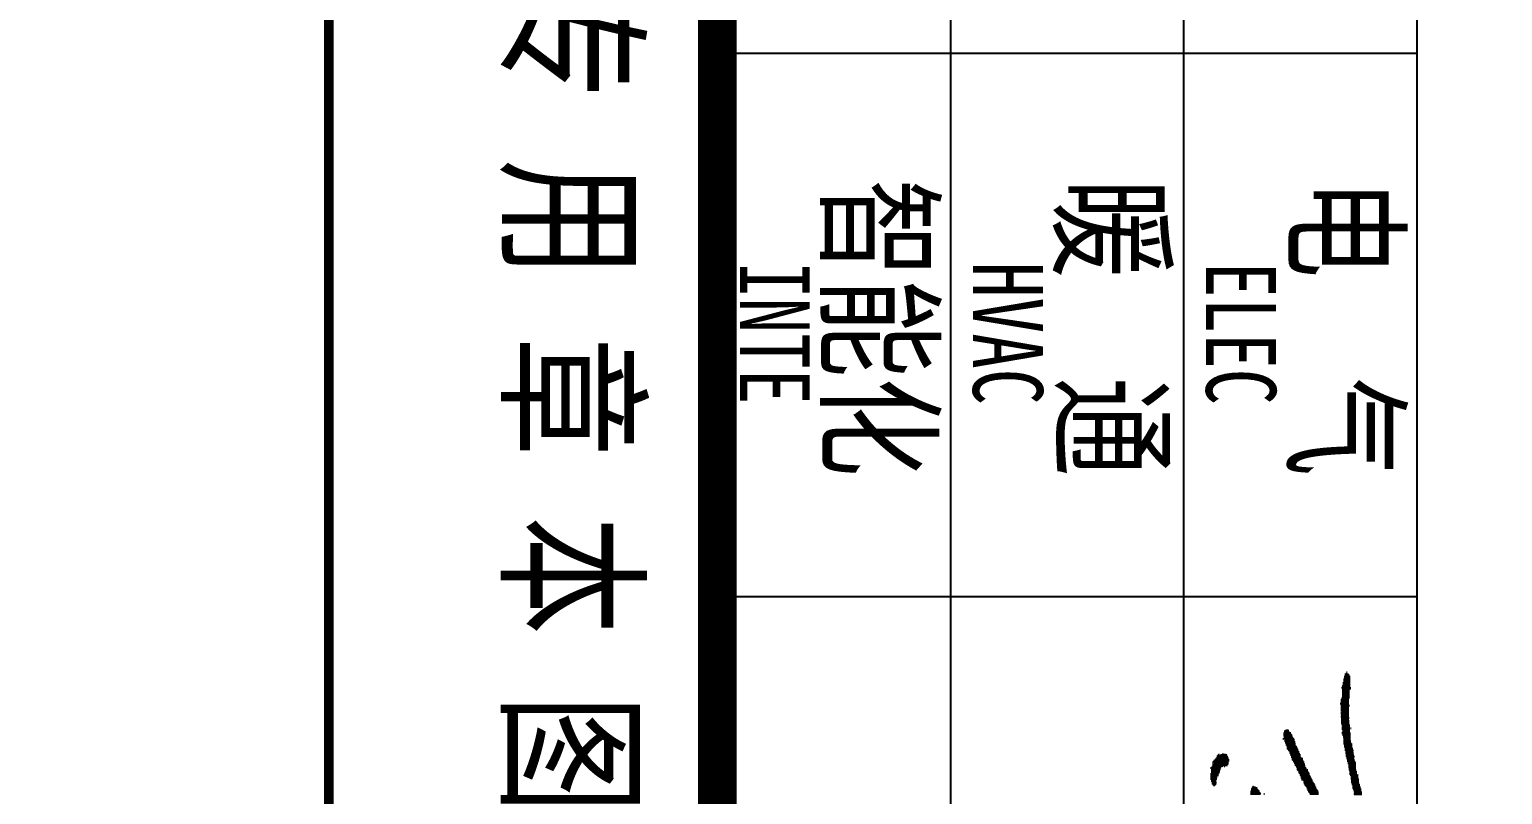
# Model space of a CAD drawing. Extents: x 1738711 to 2346805, y 1189731 to 2516152.
# Drawn here: x 1933242 to 1934379, y 1219104 to 1219695 of the extents above; entities that cross this region are included whole.
import ezdxf
from ezdxf.enums import TextEntityAlignment as Align

# ---------------------------------------------------------------- set-up
doc = ezdxf.new("R2010")
doc.units = 0
doc.header["$LTSCALE"] = 1000
doc.header["$MEASUREMENT"] = 0
doc.layers.add('TK', color=4, linetype='Continuous')
doc.layers.add('签名', color=2, linetype='Continuous')
doc.styles.add('宋体', font='SIMSUN.TTF', dxfattribs={"width": 0.75})

# ---------------------------------------------------------------- blocks, each defined once
blk = doc.blocks.new('hjashrtahreahe')
at = {"layer": 'TK', "color": 7}
for p, q in [((76600, 2800), (83100, 2800)), ((79850, 2800), (79850, 1000)), ((81250.3, 2800), (81250.3, 1000)), ((76600, 2200), (83100, 2200)), ((76600, 1600), (83100, 1600)), ((76600, 1000), (83100, 1000))]:
    blk.add_line(p, q, dxfattribs=at)
at = {"layer": 'TK', "color": 7, "const_width": 25}
for points in [[(0, 59400), (84100, 59400), (84100, 0), (0, 0)], [(76600, 3550), (83100, 3550), (83100, 1000), (76600, 1000)]]:
    blk.add_lwpolyline(points, close=True, dxfattribs=at)
at = {"layer": 'TK', "color": 3, "const_width": 100}
blk.add_lwpolyline([(2500, 1000), (2500, 58400), (83100, 58400), (83100, 1000)], close=True, dxfattribs=at)
at = {"layer": 'TK', "color": 7, "const_width": 25}
blk.add_lwpolyline([(76600, 1000), (83100, 1000)], dxfattribs=at)
at = {"style": '宋体', "width": 0.75}
blk.add_text('未 盖 出 图 及 执 业 专 用 章 本 图 无 效', height=300, dxfattribs=at).set_placement((76442, 475.4))
at = {"layer": 'TK', "color": 7, "style": '宋体', "width": 0.75}
for s, height, p in [('电  气', 250, (80173, 2491.3)), ('ELEC', 180, (80387.1, 2258.2)), ('暖  通', 250, (80173, 1891.3)), ('HVAC', 180, (80387.1, 1658.2)), ('智能化', 250, (80173, 1291.3)), ('INTE', 180, (80387.1, 1058.2))]:
    blk.add_text(s, height=height, dxfattribs=at).set_placement(p)
at = {"layer": 'TK', "style": '宋体', "width": 0.75}
for tag, height, p in [('项目负责人', 350, (6002.9, 57088.7)), ('专业负责人', 350, (6002.9, 56223.7)), ('设计人', 350, (6002.9, 55419.4)), ('版号1', 250, (77303.9, 22193.4)), ('时间1', 250, (82405.3, 22193.4)), ('版号2', 250, (77303.9, 21593.4)), ('时间2', 250, (82405.3, 21593.4)), ('版号3', 250, (77303.9, 20993.4)), ('时间3', 250, (82405.3, 20993.4)), ('建筑会签', 0.0001, (78977.9, 2403.2)), ('电气会签', 0.0001, (82127.9, 2403.2)), ('结构会签', 0.0001, (78977.9, 1803.2)), ('暖通会签', 0.0001, (82127.9, 1803.2)), ('给排水会签', 0.0001, (78977.9, 1249.5)), ('智能化会签', 0.0001, (82127.9, 1249.5))]:
    blk.add_attdef(tag, text='', height=height, dxfattribs=at).set_placement(p, align=Align.CENTER)
for tag, p in [('合作设计单位', (80815.9, 48985.9)), ('版号说明1', (79853.9, 22318.2)), ('版号说明2', (79853.9, 21718.2)), ('版号说明3', (79853.9, 21118.2)), ('浙江绿储科技有限公司', (80545.2, 16035.9)), ('百兆瓦级集中式熔盐储能关键', (80545.2, 14953.2)), ('设备研发及制造基地项目', (80545.2, 14603.3)), ('1#研发楼', (80545.2, 13635.9)), ('图名', (80545.2, 12435.9)), ('工程编号', (78977.9, 11460.9)), ('子项编号', (82127.9, 11460.9)), ('建筑', (78977.9, 10710.9)), ('图号', (82127.9, 10710.9)), ('施工图', (78977.9, 9960.9)), ('2023.03', (82127.9, 9960.9)), ('审定', (79352.9, 8460.9)), ('审核', (79352.9, 7710.9)), ('工程负责', (79352.9, 6960.9)), ('专业负责', (79352.9, 6210.9)), ('设计', (79352.9, 5460.9)), ('制图', (79352.9, 4710.9)), ('校对', (79352.9, 3960.9))]:
    blk.add_attdef(tag, text='', height=250, dxfattribs=at).set_placement(p, align=Align.MIDDLE_CENTER)
blk = doc.blocks.new('A$C579C72A4')
for p, q in [((357.4, 513.3), (357.4, 511.2)), ((363.8, 513.3), (363.6, 487.6)), ((366, 513.3), (365.8, 487.6)), ((368.1, 513.2), (367.9, 487.6)), ((370.2, 513.2), (370.1, 487.6)), ((372.4, 515.4), (372.2, 489.7)), ((374.5, 515.3), (374.3, 489.7)), ((376.7, 515.3), (376.5, 489.7)), ((378.8, 515.3), (378.6, 489.7)), ((380.9, 515.3), (380.8, 489.6)), ((383.1, 515.3), (382.9, 489.6)), ((385.2, 515.3), (385.1, 491.7)), ((387.4, 517.4), (387.2, 491.7)), ((389.5, 517.4), (389.3, 491.7)), ((391.7, 519.5), (391.5, 493.8)), ((393.8, 519.5), (393.6, 493.8)), ((395.9, 519.5), (395.8, 493.8)), ((398.1, 519.4), (397.9, 495.9)), ((400.2, 521.6), (400.1, 495.9)), ((402.4, 521.6), (402.2, 493.8)), ((404.5, 521.5), (404.3, 495.9)), ((406.7, 523.7), (406.5, 495.9)), ((408.8, 521.5), (408.6, 498)), ((410.9, 521.5), (410.8, 498)), ((413.1, 523.6), (412.9, 498)), ((415.2, 523.6), (415.1, 500.1)), ((417.4, 525.7), (417.2, 500.1)), ((419.5, 523.6), (419.3, 500)), ((421.6, 523.6), (421.5, 497.9)), ((423.8, 525.7), (423.6, 500)), ((0, 475.3), (0, 473.1)), ((4.3, 475.2), (4.3, 471)), ((6.5, 479.5), (6.4, 466.7)), ((8.6, 481.6), (8.5, 468.8)), ((10.8, 481.6), (10.6, 466.6)), ((12.9, 483.7), (12.8, 466.6)), ((15.1, 485.9), (14.9, 464.5)), ((17.2, 485.8), (17.1, 466.6)), ((19.3, 485.8), (19.2, 464.4)), ((21.5, 485.8), (21.3, 464.4)), ((23.6, 485.8), (23.4, 462.3)), ((25.8, 485.8), (25.6, 462.3)), ((27.9, 485.8), (27.7, 464.4)), ((30, 485.7), (29.9, 462.2)), ((32.2, 485.7), (32, 462.2)), ((34.3, 485.7), (34.1, 462.2)), ((36.4, 485.7), (36.3, 460)), ((38.6, 485.7), (38.4, 462.2)), ((40.7, 485.7), (40.5, 460)), ((42.8, 483.5), (42.7, 460)), ((45, 485.6), (44.8, 460)), ((47.1, 485.6), (46.9, 457.8)), ((49.3, 485.6), (49.1, 457.8)), ((51.4, 485.6), (51.2, 457.8)), ((53.6, 487.7), (53.3, 455.6)), ((55.7, 487.7), (55.5, 457.8)), ((57.8, 485.5), (57.6, 457.7)), ((60, 483.4), (59.8, 457.7)), ((62.1, 483.4), (61.9, 457.7)), ((64.2, 483.4), (64, 457.7)), ((66.4, 481.2), (66.2, 459.8)), ((68.5, 483.3), (68.3, 459.8)), ((70.6, 483.3), (70.5, 457.7)), ((72.8, 483.3), (72.6, 457.6)), ((74.9, 483.3), (74.7, 457.6)), ((77.1, 483.3), (76.9, 457.6)), ((79.2, 483.3), (79, 459.7)), ((81.3, 483.2), (81.2, 459.7)), ((83.5, 481.1), (83.3, 457.6)), ((85.6, 483.2), (85.4, 457.5)), ((87.7, 483.2), (87.6, 457.5)), ((89.9, 481), (89.7, 455.4)), ((92, 481), (91.8, 455.4)), ((94.1, 481), (94, 455.3)), ((96.3, 481), (96.1, 453.2)), ((98.4, 481), (98.2, 455.3)), ((100.6, 481), (100.4, 453.2)), ((102.7, 480.9), (102.5, 453.1)), ((104.8, 480.9), (104.6, 453.1)), ((107, 480.9), (106.8, 453.1)), ((109.1, 480.9), (108.9, 451)), ((111.3, 480.9), (111.1, 453.1)), ((113.4, 480.9), (113.2, 453.1)), ((115.5, 483), (115.3, 453.1)), ((117.7, 480.8), (117.5, 455.2)), ((119.8, 480.8), (119.6, 453)), ((121.9, 480.8), (121.8, 455.1)), ((124.1, 480.8), (123.9, 453)), ((126.2, 480.8), (126, 455.1)), ((128.4, 480.8), (128.2, 453)), ((130.5, 480.7), (130.3, 452.9)), ((132.6, 480.7), (132.4, 452.9)), ((134.8, 480.7), (134.6, 455.1)), ((136.9, 480.7), (136.7, 455)), ((139.1, 480.7), (138.9, 455)), ((141.2, 480.7), (141, 452.9)), ((143.3, 478.5), (143.1, 452.9)), ((145.5, 478.5), (145.3, 455)), ((147.6, 480.6), (147.4, 455)), ((149.7, 480.6), (149.6, 454.9)), ((151.9, 480.6), (151.7, 454.9)), ((154, 480.6), (153.8, 452.8)), ((156.2, 480.6), (156, 454.9)), ((158.3, 482.7), (158.1, 454.9)), ((160.4, 480.5), (160.3, 454.9)), ((162.6, 480.5), (162.4, 454.9)), ((164.7, 480.5), (164.5, 457)), ((166.9, 480.5), (166.7, 454.8)), ((169, 482.6), (168.8, 454.8)), ((171.1, 482.6), (170.9, 454.8)), ((173.3, 482.6), (173.1, 454.8)), ((175.4, 482.6), (175.2, 454.8)), ((177.6, 482.5), (177.4, 454.7)), ((179.7, 482.5), (179.5, 456.9)), ((181.8, 482.5), (181.7, 456.9)), ((184, 484.6), (183.8, 456.8)), ((186.1, 482.5), (185.9, 459)), ((188.3, 482.5), (188.1, 458.9)), ((190.4, 484.6), (190.2, 458.9)), ((192.5, 484.6), (192.3, 456.8)), ((194.7, 484.6), (194.5, 458.9)), ((194.7, 488.8), (194.7, 486.7)), ((196.8, 484.5), (196.6, 456.7)), ((199, 484.5), (198.8, 458.9)), ((201.1, 484.5), (200.9, 458.9)), ((203.2, 484.5), (203.1, 458.8)), ((205.4, 482.3), (205.2, 458.8)), ((207.5, 482.3), (207.3, 458.8)), ((209.7, 484.5), (209.4, 456.7)), ((211.8, 486.6), (211.6, 456.6)), ((213.9, 486.6), (213.7, 458.8)), ((216.1, 486.5), (215.9, 458.7)), ((218.2, 486.5), (218, 458.7)), ((220.3, 484.4), (220.2, 460.9)), ((222.5, 484.4), (222.3, 460.8)), ((224.6, 486.5), (224.4, 460.8)), ((226.8, 484.3), (226.6, 462.9)), ((228.9, 484.3), (228.7, 462.9)), ((231, 486.4), (230.9, 462.9)), ((233.2, 486.4), (233, 462.9)), ((235.3, 486.4), (235.2, 462.9)), ((237.5, 486.4), (237.3, 465)), ((239.6, 488.5), (239.4, 462.9)), ((241.8, 488.5), (241.6, 462.8)), ((243.9, 488.5), (243.7, 462.8)), ((246, 488.5), (245.9, 464.9)), ((248.2, 490.6), (248, 462.8)), ((250.3, 492.7), (250.1, 464.9)), ((252.5, 492.7), (252.3, 464.9)), ((254.6, 492.7), (254.4, 464.9)), ((256.8, 492.7), (256.6, 464.9)), ((258.9, 492.7), (258.7, 464.9)), ((261, 492.6), (260.8, 467)), ((263.2, 492.6), (263, 467)), ((265.3, 494.7), (265.1, 466.9)), ((267.5, 494.7), (267.3, 466.9)), ((269.6, 494.7), (269.4, 466.9)), ((271.8, 496.8), (271.6, 469)), ((273.9, 494.7), (273.7, 469)), ((276, 494.7), (275.8, 469)), ((278.2, 494.7), (278, 471.1)), ((280.3, 496.8), (280.1, 469)), ((282.4, 496.8), (282.3, 471.1)), ((284.6, 496.7), (284.4, 471.1)), ((286.7, 496.7), (286.5, 471.1)), ((288.9, 498.9), (288.7, 471.1)), ((291, 498.8), (290.8, 471)), ((293.2, 501), (293, 473.2)), ((295.3, 498.8), (295.1, 473.1)), ((297.4, 498.8), (297.2, 473.1)), ((299.6, 498.8), (299.4, 473.1)), ((301.7, 498.8), (301.5, 475.2)), ((303.9, 500.9), (303.7, 475.2)), ((306, 500.9), (305.8, 475.2)), ((308.1, 500.9), (308, 475.2)), ((310.3, 503), (310.1, 477.3)), ((312.4, 500.8), (312.2, 477.3)), ((314.6, 505.1), (314.4, 477.3)), ((316.7, 502.9), (316.5, 477.3)), ((318.8, 502.9), (318.7, 479.4)), ((321, 505), (320.8, 479.4)), ((323.1, 505), (323, 479.4)), ((325.3, 505), (325.1, 479.3)), ((327.4, 505), (327.2, 479.3)), ((329.5, 502.8), (329.4, 479.3)), ((331.7, 505), (331.5, 483.6)), ((333.8, 504.9), (333.7, 483.6)), ((336, 504.9), (335.8, 481.4)), ((338.1, 504.9), (337.9, 481.4)), ((340.3, 507), (340.1, 483.5)), ((342.4, 507), (342.2, 483.5)), ((344.5, 507), (344.4, 483.5)), ((346.7, 509.1), (346.5, 483.5)), ((348.8, 509.1), (348.6, 483.5)), ((351, 509.1), (350.8, 485.6)), ((353.1, 509.1), (352.9, 483.4)), ((355.2, 509.1), (355.1, 485.5)), ((357.4, 509), (357.2, 485.5)), ((359.5, 511.2), (359.4, 487.7)), ((361.7, 511.2), (361.5, 487.6)), ((386.2, 359.1), (386, 324.9)), ((388.4, 361.3), (388.2, 329.2)), ((390.5, 361.3), (390.3, 327)), ((392.7, 363.4), (392.4, 329.2)), ((394.8, 363.4), (394.6, 331.3)), ((397, 363.3), (396.7, 333.4)), ((399.1, 365.5), (398.9, 333.4)), ((401.3, 367.6), (401, 335.5)), ((403.4, 367.6), (403.2, 335.5)), ((405.5, 367.6), (405.3, 337.6)), ((407.7, 369.7), (407.5, 337.6)), ((409.9, 371.8), (409.6, 337.6)), ((412, 371.8), (411.8, 341.9)), ((414.1, 373.9), (413.9, 339.7)), ((416.3, 373.9), (416.1, 341.8)), ((418.4, 376), (418.2, 343.9)), ((420.6, 376), (420.3, 343.9)), ((422.7, 376), (422.5, 346.1)), ((276.8, 308.6), (276.6, 274.4)), ((281.1, 308.6), (280.9, 276.5)), ((283.2, 310.7), (283, 276.5)), ((285.4, 310.7), (285.2, 278.6)), ((287.5, 312.8), (287.3, 278.6)), ((289.7, 312.8), (289.4, 280.7)), ((291.8, 312.8), (291.6, 280.7)), ((294, 312.8), (293.7, 280.7)), ((296.1, 314.9), (295.9, 282.8)), ((298.2, 314.9), (298, 282.8)), ((300.4, 317), (300.2, 282.8)), ((300.4, 321.3), (300.4, 319.1)), ((302.6, 319.1), (302.3, 282.8)), ((304.7, 321.2), (304.4, 284.9)), ((306.8, 321.2), (306.6, 289.2)), ((309, 323.4), (308.7, 287)), ((311.1, 323.3), (310.9, 289.1)), ((313.3, 325.5), (313, 291.2)), ((315.4, 325.4), (315.2, 291.2)), ((317.6, 325.4), (317.3, 293.4)), ((319.7, 327.6), (319.5, 293.3)), ((321.9, 327.5), (321.6, 293.3)), ((324, 327.5), (323.8, 295.4)), ((326.1, 329.6), (325.9, 297.6)), ((328.3, 329.6), (328.1, 297.6)), ((330.4, 329.6), (330.2, 299.7)), ((332.6, 331.7), (332.3, 299.7)), ((334.7, 333.9), (334.5, 299.6)), ((336.9, 333.8), (336.6, 299.6)), ((339, 333.8), (338.8, 301.8)), ((339, 338.1), (339, 336)), ((341.2, 336), (340.9, 303.9)), ((343.3, 338.1), (343.1, 306)), ((345.5, 338.1), (345.2, 306)), ((347.6, 340.2), (347.4, 306)), ((349.8, 342.3), (349.5, 308.1)), ((351.9, 344.4), (351.7, 310.2)), ((354.1, 344.4), (353.8, 310.2)), ((356.2, 344.4), (355.9, 310.2)), ((358.3, 344.4), (358.1, 312.3)), ((360.5, 346.5), (360.3, 314.4)), ((362.6, 346.5), (362.4, 314.4)), ((364.8, 348.6), (364.5, 316.5)), ((366.9, 348.6), (366.7, 314.4)), ((369.1, 350.7), (368.8, 316.5)), ((371.2, 350.7), (371, 316.5)), ((373.4, 352.8), (373.1, 316.5)), ((375.5, 354.9), (375.3, 322.9)), ((377.7, 354.9), (377.4, 322.9)), ((379.8, 354.9), (379.6, 322.8)), ((381.9, 357), (381.7, 325)), ((384.1, 357), (383.9, 325)), ((201.7, 270.7), (201.6, 262.1)), ((203.8, 272.8), (203.7, 257.8)), ((206, 272.8), (205.9, 255.7)), ((208.1, 274.9), (208, 255.6)), ((210.3, 279.2), (210.1, 255.6)), ((212.4, 279.1), (212.3, 253.5)), ((214.6, 279.1), (214.4, 255.6)), ((216.7, 281.2), (216.5, 253.4)), ((218.9, 283.4), (218.7, 253.4)), ((221, 283.4), (220.8, 255.6)), ((223.2, 285.5), (223, 255.5)), ((225.3, 285.5), (225.1, 255.5)), ((227.5, 287.6), (227.2, 255.5)), ((229.6, 287.6), (229.4, 255.5)), ((231.8, 289.7), (231.5, 257.6)), ((233.9, 291.8), (233.7, 257.6)), ((236.1, 291.8), (235.8, 257.6)), ((238.2, 291.8), (238, 257.6)), ((240.3, 291.8), (240.1, 259.7)), ((242.5, 293.9), (242.2, 259.7)), ((244.6, 293.9), (244.4, 259.7)), ((246.8, 293.9), (246.5, 261.8)), ((248.9, 296), (248.7, 261.8)), ((251.1, 296), (250.8, 261.8)), ((253.2, 296), (253, 263.9)), ((255.3, 295.9), (255.1, 263.9)), ((257.5, 298.1), (257.3, 266)), ((259.6, 300.2), (259.4, 266)), ((261.8, 300.2), (261.5, 266)), ((263.9, 302.3), (263.7, 265.9)), ((266.1, 302.3), (265.8, 268.1)), ((268.2, 304.4), (268, 270.2)), ((270.4, 304.4), (270.1, 270.2)), ((272.5, 304.4), (272.3, 272.3)), ((274.7, 306.5), (274.4, 274.4)), ((278.9, 306.5), (278.7, 274.4)), ((231.5, 253.3), (231.5, 251.2)), ((399.8, 158), (399.7, 155.9)), ((399.7, 153.8), (399.7, 145.2)), ((401.9, 162.3), (401.8, 143.1)), ((404.1, 162.3), (403.9, 145.2)), ((406.2, 162.3), (406.1, 140.9)), ((408.4, 164.4), (408.2, 143)), ((410.5, 166.5), (410.3, 140.9)), ((412.7, 168.6), (412.5, 140.8)), ((414.8, 170.8), (414.6, 138.7)), ((417, 170.7), (416.7, 138.7)), ((419.1, 172.9), (418.9, 138.7)), ((421.3, 175), (421, 138.6)), ((423.4, 172.8), (423.1, 138.6)), ((423.5, 187.8), (423.5, 185.7)), ((397.6, 149.5), (397.5, 147.4)), ((285.7, 51.9), (285.6, 41.2)), ((287.8, 56.2), (287.7, 34.8)), ((290, 58.3), (289.7, 24.1)), ((292.1, 58.3), (291.9, 22)), ((294.3, 60.4), (294, 21.9)), ((296.4, 60.4), (296.1, 21.9)), ((298.6, 62.5), (298.3, 19.8)), ((300.7, 62.5), (300.4, 17.6)), ((302.8, 62.5), (302.5, 17.6)), ((305, 64.6), (304.6, 15.4)), ((307.1, 64.6), (306.8, 17.6)), ((309.3, 62.5), (308.9, 13.3)), ((311.4, 62.4), (311.1, 15.4)), ((313.5, 62.4), (313.2, 13.2)), ((315.7, 62.4), (315.3, 11.1)), ((317.8, 62.4), (317.4, 11.1)), ((319.9, 60.2), (319.5, 6.8)), ((322.1, 58.1), (321.7, 8.9)), ((324.2, 58.1), (323.8, 6.8)), ((283.5, 43.4), (283.4, 41.3)), ((285.5, 30.6), (285.5, 28.4)), ((287.6, 30.5), (287.6, 26.3)), ((306.8, 13.3), (306.7, 11.2)), ((311, 11.1), (311, 9)), ((313.1, 9), (313.1, 6.8)), ((326.2, 43.1), (326, 6.7)), ((326.3, 49.5), (326.3, 47.4)), ((328.3, 36.7), (328.1, 4.6)), ((330.5, 36.6), (330.2, 4.6)), ((332.6, 34.5), (332.3, 0.3)), ((334.7, 34.5), (334.5, 2.4)), ((336.9, 34.5), (336.6, 2.4)), ((339, 32.3), (338.8, 2.4)), ((341.1, 32.3), (340.9, 2.4)), ((343.2, 30.1), (343, 2.3)), ((345.4, 32.3), (345.2, 2.3)), ((347.5, 30.1), (347.3, 2.3)), ((349.7, 30.1), (349.5, 2.3)), ((351.8, 27.9), (351.6, 2.3)), ((353.9, 27.9), (353.7, 0.1)), ((356, 25.8), (355.9, 0.1)), ((358.2, 27.9), (358, 0.1)), ((360.3, 23.6), (360.1, 2.2)), ((362.4, 23.6), (362.3, 2.2)), ((364.6, 23.6), (364.4, 0)), ((366.7, 21.4), (366.6, 2.2)), ((368.8, 21.4), (368.7, 2.2)), ((371, 21.4), (370.8, 0)), ((373.1, 19.2), (373, 2.1)), ((375.2, 19.2), (375.1, 2.1)), ((377.4, 19.2), (377.3, 2.1)), ((379.5, 19.2), (379.4, 4.2)), ((381.7, 19.2), (381.5, 4.2)), ((383.8, 21.3), (383.7, 4.2)), ((385.9, 19.1), (385.8, 4.2)), ((388.1, 19.1), (388, 6.3)), ((390.2, 17), (390.1, 8.4)), ((392.3, 14.8), (392.3, 10.5))]:
    blk.add_line(p, q)
blk = doc.blocks.new('harehraehr')
at = {"layer": '签名'}
blk.add_blockref('A$C579C72A4', (2019870, 1952403), dxfattribs=at)

msp = doc.modelspace()

# ---------------------------------------------------------------- block references
at = {"rotation": 270}
for name, p, xscale, yscale, zscale in [('hjashrtahreahe', (1915653.1, 1243631.6), 0.3, 0.3, 0.3), ('hjashrtahreahe', (1933473.1, 1243631.6), 0.3, 0.3, 0.3), ('harehraehr', (1500724.8, 1667604.7), 0.22199778, 0.22199778, 0.22199778)]:
    msp.add_blockref(name, p, dxfattribs=dict(at, xscale=xscale, yscale=yscale, zscale=zscale))

doc.saveas('drawing.dxf')
